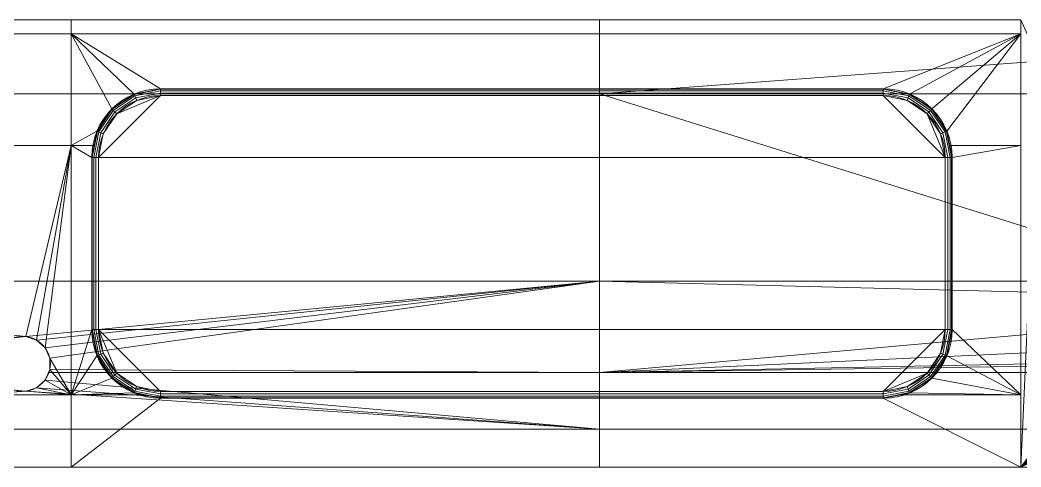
# Model space of a CAD drawing. Header units: millimetres. Extents: x 0 to 1550, y -55 to 90.
# Drawn here: x 1264.6 to 1410, y 0 to 65 of the extents above; entities that cross this region are included whole.
import ezdxf

# ---------------------------------------------------------------- set-up
doc = ezdxf.new("R2010")
doc.units = ezdxf.units.MM
doc.layers.add('1', color=7, linetype='Continuous', true_color=0xffffff)

# ---------------------------------------------------------------- blocks, each defined once
blk = doc.blocks.new('UG_SURFACE_001')
at = {"layer": '1', "color": 252, "linetype": 'Continuous', "lineweight": 18}
for points in [[(1348.749995, 64.999998), (1348.749995, 54.249998), (1191.75005, 54.249998), (1191.75005, 64.999998)], [(1348.749995, 64.999998), (1191.75005, 64.999998), (1258.000016, 64.999998, 25), (1271.999955, 64.999998, 25)], [(1258.000016, 64.999998, 25), (1258.000016, 63.000001, 25), (1271.999955, 63.000001, 25), (1271.999955, 64.999998, 25)], [(1271.999955, 64.999998, 25), (1409.999967, 64.999998, 25), (1348.749995, 64.999998)], [(1271.999955, 64.999998, 25), (1271.999955, 63.000001, 25), (1409.999967, 63.000001, 25), (1409.999967, 64.999998, 25)], [(1348.749995, 54.249998), (1348.749995, 64.999998), (1409.999967, 64.999998), (1412.659883, 59.002589)], [(1348.749995, 64.999998), (1409.999967, 64.999998, 25), (1409.999967, 64.999998, 20)], [(1409.999967, 64.999998, 20), (1409.999967, 64.999998), (1348.749995, 64.999998)], [(1412.659883, 59.002589, 20), (1409.999967, 64.999998, 20), (1409.999967, 0, 20)], [(1409.999967, 0, 20), (1409.999967, 64.999998, 20), (1409.999967, 46.750002, 25), (1409.999967, 10.5, 25)], [(1409.999967, 64.999998, 20), (1409.999967, 63.000001, 25), (1409.999967, 46.750002, 25)], [(1409.999967, 64.999998, 20), (1409.999967, 64.999998, 25), (1409.999967, 63.000001, 25)], [(1409.999967, 64.999998), (1409.999967, 64.999998, 20), (1412.659883, 59.002589, 20), (1412.659883, 59.002589)], [(1271.999955, 63.000001, 25), (1258.000016, 63.000001, 25), (1258.000016, 46.750002, 25), (1271.999955, 46.750002, 25)], [(1409.999967, 63.000001, 25), (1271.999955, 63.000001, 25), (1284.999967, 55, 25), (1389.999986, 55, 25)], [(1271.999955, 63.000001, 25), (1281.17311, 54.238796, 25), (1284.999967, 55, 25)], [(1271.999955, 63.000001, 25), (1271.999955, 46.750002, 25), (1275.761247, 48.826836, 25), (1277.928948, 52.071068, 25)], [(1277.928948, 52.071068, 25), (1281.17311, 54.238796, 25), (1271.999955, 63.000001, 25)], [(1389.999986, 55, 25), (1393.826842, 54.238796, 25), (1409.999967, 63.000001, 25)], [(1409.999967, 63.000001, 25), (1393.826842, 54.238796, 25), (1397.071123, 52.071068, 25)], [(1397.071123, 52.071068, 25), (1399.238825, 48.826836, 25), (1409.999967, 63.000001, 25)], [(1399.238825, 48.826836, 25), (1399.651885, 46.750002, 25), (1409.999967, 46.750002, 25), (1409.999967, 63.000001, 25)], [(1412.659883, 59.002589), (1417.060614, 54.249998), (1348.749995, 54.249998)], [(1409.999967, 0, 20), (1428.500056, 25, 20), (1429.364562, 29.067367, 20), (1412.659883, 59.002589, 20)], [(1191.75005, 54.249998), (1348.749995, 54.249998), (1348.749995, 27.000001), (1191.75005, 27.000001)], [(1276.000023, 45.000002, 10), (1399.000049, 45.000002, 10), (1389.999986, 54.000001, 10), (1284.999967, 54.000001, 10)], [(1278.636098, 51.36396, 10), (1276.685119, 48.444152, 10), (1276.000023, 45.000002, 10), (1284.999967, 54.000001, 10)], [(1277.928948, 52.071068, 25), (1277.928948, 52.071068, 11), (1281.17311, 54.238796, 11), (1281.17311, 54.238796, 25)], [(1281.17311, 54.238796, 11), (1277.928948, 52.071068, 11), (1277.982712, 52.017242, 10.617317), (1281.202316, 54.16847, 10.617317)], [(1281.202316, 54.16847, 10.617317), (1277.982712, 52.017242, 10.617317), (1278.136015, 51.863961, 10.292893), (1281.285286, 53.968199, 10.292893)], [(1281.285286, 53.968199, 10.292893), (1278.136015, 51.863961, 10.292893), (1278.365493, 51.634558, 10.07612), (1281.409383, 53.668469, 10.07612)], [(1284.999967, 54.000001, 10), (1281.555891, 53.314917, 10), (1278.636098, 51.36396, 10)], [(1281.17311, 54.238796, 25), (1281.17311, 54.238796, 11), (1284.999967, 55, 11), (1284.999967, 55, 25)], [(1284.999967, 55, 11), (1281.17311, 54.238796, 11), (1281.202316, 54.16847, 10.617317), (1284.999967, 54.923881, 10.617317)], [(1284.999967, 54.923881, 10.617317), (1281.202316, 54.16847, 10.617317), (1281.285286, 53.968199, 10.292893), (1284.999967, 54.707106, 10.292893)], [(1284.999967, 54.707106, 10.292893), (1281.285286, 53.968199, 10.292893), (1281.409383, 53.668469, 10.07612), (1284.999967, 54.382682, 10.07612)], [(1284.999967, 54.382682, 10.07612), (1281.409383, 53.668469, 10.07612), (1281.555891, 53.314917, 10), (1284.999967, 54.000001, 10)], [(1284.999967, 55, 11), (1389.999986, 55, 11), (1389.999986, 55, 25), (1284.999967, 55, 25)], [(1284.999967, 54.923881, 10.617317), (1389.999986, 54.923881, 10.617317), (1389.999986, 55, 11), (1284.999967, 55, 11)], [(1284.999967, 54.707106, 10.292893), (1389.999986, 54.707106, 10.292893), (1389.999986, 54.923881, 10.617317), (1284.999967, 54.923881, 10.617317)], [(1284.999967, 54.382682, 10.07612), (1389.999986, 54.382682, 10.07612), (1389.999986, 54.707106, 10.292893), (1284.999967, 54.707106, 10.292893)], [(1284.999967, 54.000001, 10), (1389.999986, 54.000001, 10), (1389.999986, 54.382682, 10.07612), (1284.999967, 54.382682, 10.07612)], [(1431.80871, 32.43145), (1429.364562, 29.067367), (1348.749995, 54.249998), (1417.060614, 54.249998)], [(1429.364562, 29.067367), (1428.925157, 27.000001), (1348.749995, 27.000001), (1348.749995, 54.249998)], [(1389.999986, 55, 25), (1389.999986, 55, 11), (1393.826842, 54.238796, 11), (1393.826842, 54.238796, 25)], [(1393.826842, 54.238796, 11), (1389.999986, 55, 11), (1389.999986, 54.923881, 10.617317), (1393.797755, 54.16847, 10.617317)], [(1393.797755, 54.16847, 10.617317), (1389.999986, 54.923881, 10.617317), (1389.999986, 54.707106, 10.292893), (1393.714786, 53.968199, 10.292893)], [(1393.714786, 53.968199, 10.292893), (1389.999986, 54.707106, 10.292893), (1389.999986, 54.382682, 10.07612), (1393.590569, 53.668469, 10.07612)], [(1393.590569, 53.668469, 10.07612), (1389.999986, 54.382682, 10.07612), (1389.999986, 54.000001, 10), (1393.44418, 53.314917, 10)], [(1396.363974, 51.36396, 10), (1393.44418, 53.314917, 10), (1389.999986, 54.000001, 10), (1399.000049, 45.000002, 10)], [(1396.863937, 51.863961, 10.292893), (1393.714786, 53.968199, 10.292893), (1393.590569, 53.668469, 10.07612), (1396.634579, 51.634558, 10.07612)], [(1397.017241, 52.017242, 10.617317), (1393.797755, 54.16847, 10.617317), (1393.714786, 53.968199, 10.292893), (1396.863937, 51.863961, 10.292893)], [(1397.071123, 52.071068, 11), (1393.826842, 54.238796, 11), (1393.797755, 54.16847, 10.617317), (1397.017241, 52.017242, 10.617317)], [(1393.826842, 54.238796, 25), (1393.826842, 54.238796, 11), (1397.071123, 52.071068, 11), (1397.071123, 52.071068, 25)], [(1281.409383, 53.668469, 10.07612), (1278.365493, 51.634558, 10.07612), (1278.636098, 51.36396, 10), (1281.555891, 53.314917, 10)], [(1396.634579, 51.634558, 10.07612), (1393.590569, 53.668469, 10.07612), (1393.44418, 53.314917, 10), (1396.363974, 51.36396, 10)], [(1275.761247, 48.826836, 25), (1275.761247, 48.826836, 11), (1277.928948, 52.071068, 11), (1277.928948, 52.071068, 25)], [(1277.928948, 52.071068, 11), (1275.761247, 48.826836, 11), (1275.83158, 48.797704, 10.617317), (1277.982712, 52.017242, 10.617317)], [(1277.982712, 52.017242, 10.617317), (1275.83158, 48.797704, 10.617317), (1276.031852, 48.71475, 10.292893), (1278.136015, 51.863961, 10.292893)], [(1278.136015, 51.863961, 10.292893), (1276.031852, 48.71475, 10.292893), (1276.331544, 48.590597, 10.07612), (1278.365493, 51.634558, 10.07612)], [(1278.365493, 51.634558, 10.07612), (1276.331544, 48.590597, 10.07612), (1276.685119, 48.444152, 10), (1278.636098, 51.36396, 10)], [(1398.668528, 48.590597, 10.07612), (1396.634579, 51.634558, 10.07612), (1396.363974, 51.36396, 10), (1398.314953, 48.444152, 10)], [(1399.000049, 45.000002, 10), (1398.314953, 48.444152, 10), (1396.363974, 51.36396, 10)], [(1398.96822, 48.71475, 10.292893), (1396.863937, 51.863961, 10.292893), (1396.634579, 51.634558, 10.07612), (1398.668528, 48.590597, 10.07612)], [(1399.168491, 48.797704, 10.617317), (1397.017241, 52.017242, 10.617317), (1396.863937, 51.863961, 10.292893), (1398.96822, 48.71475, 10.292893)], [(1399.238825, 48.826836, 11), (1397.071123, 52.071068, 11), (1397.017241, 52.017242, 10.617317), (1399.168491, 48.797704, 10.617317)], [(1397.071123, 52.071068, 25), (1397.071123, 52.071068, 11), (1399.238825, 48.826836, 11), (1399.238825, 48.826836, 25)], [(1271.999955, 46.750002, 25), (1275.348067, 46.750002, 25), (1275.761247, 48.826836, 25)], [(1274.999976, 45.000002, 11), (1275.761247, 48.826836, 11), (1275.761247, 48.826836, 25), (1275.348067, 46.750002, 25)], [(1275.761247, 48.826836, 11), (1274.999976, 45.000002, 11), (1275.076151, 45.000002, 10.617317), (1275.83158, 48.797704, 10.617317)], [(1275.83158, 48.797704, 10.617317), (1275.076151, 45.000002, 10.617317), (1275.292873, 45.000002, 10.292893), (1276.031852, 48.71475, 10.292893)], [(1276.031852, 48.71475, 10.292893), (1275.292873, 45.000002, 10.292893), (1275.617361, 45.000002, 10.07612), (1276.331544, 48.590597, 10.07612)], [(1276.331544, 48.590597, 10.07612), (1275.617361, 45.000002, 10.07612), (1276.000023, 45.000002, 10), (1276.685119, 48.444152, 10)], [(1399.38271, 45.000002, 10.07612), (1398.668528, 48.590597, 10.07612), (1398.314953, 48.444152, 10), (1399.000049, 45.000002, 10)], [(1399.707079, 45.000002, 10.292893), (1398.96822, 48.71475, 10.292893), (1398.668528, 48.590597, 10.07612), (1399.38271, 45.000002, 10.07612)], [(1399.923921, 45.000002, 10.617317), (1399.168491, 48.797704, 10.617317), (1398.96822, 48.71475, 10.292893), (1399.707079, 45.000002, 10.292893)], [(1399.999976, 45.000002, 11), (1399.238825, 48.826836, 11), (1399.168491, 48.797704, 10.617317), (1399.923921, 45.000002, 10.617317)], [(1399.651885, 46.750002, 25), (1399.238825, 48.826836, 25), (1399.238825, 48.826836, 11), (1399.999976, 45.000002, 11)], [(1263.763905, 18.804226, 25), (1265.418172, 18.978087, 25), (1271.999955, 46.750002, 25), (1258.000016, 46.750002, 25)], [(1271.999955, 46.750002, 25), (1265.418172, 18.978087, 25), (1266.99996, 18.464101, 25)], [(1266.99996, 18.464101, 25), (1268.236041, 17.351141, 25), (1271.999955, 46.750002, 25)], [(1268.236041, 17.351141, 25), (1268.912554, 15.831647, 25), (1271.999955, 10.5, 25), (1271.999955, 46.750002, 25)], [(1271.999955, 46.750002, 25), (1271.999955, 10.5, 25), (1274.999976, 20, 25), (1274.999976, 45.000002, 25)], [(1274.999976, 45.000002, 25), (1275.348067, 46.750002, 25), (1271.999955, 46.750002, 25)], [(1275.348067, 46.750002, 25), (1274.999976, 45.000002, 25), (1274.999976, 45.000002, 11)], [(1409.999967, 46.750002, 25), (1399.651885, 46.750002, 25), (1399.999976, 45.000002, 25)], [(1399.999976, 45.000002, 11), (1399.999976, 45.000002, 25), (1399.651885, 46.750002, 25)], [(1399.999976, 45.000002, 25), (1399.999976, 20, 25), (1409.999967, 10.5, 25), (1409.999967, 46.750002, 25)], [(1274.999976, 20, 11), (1274.999976, 45.000002, 11), (1274.999976, 45.000002, 25), (1274.999976, 20, 25)], [(1274.999976, 45.000002, 11), (1274.999976, 20, 11), (1275.076151, 20, 10.617317), (1275.076151, 45.000002, 10.617317)], [(1275.076151, 45.000002, 10.617317), (1275.076151, 20, 10.617317), (1275.292873, 20, 10.292893), (1275.292873, 45.000002, 10.292893)], [(1275.292873, 45.000002, 10.292893), (1275.292873, 20, 10.292893), (1275.617361, 20, 10.07612), (1275.617361, 45.000002, 10.07612)], [(1275.617361, 45.000002, 10.07612), (1275.617361, 20, 10.07612), (1276.000023, 20, 10), (1276.000023, 45.000002, 10)], [(1399.000049, 20, 10), (1399.000049, 45.000002, 10), (1276.000023, 45.000002, 10), (1276.000023, 20, 10)], [(1399.000049, 45.000002, 10), (1399.000049, 20, 10), (1399.38271, 20, 10.07612), (1399.38271, 45.000002, 10.07612)], [(1399.38271, 45.000002, 10.07612), (1399.38271, 20, 10.07612), (1399.707079, 20, 10.292893), (1399.707079, 45.000002, 10.292893)], [(1399.707079, 45.000002, 10.292893), (1399.707079, 20, 10.292893), (1399.923921, 20, 10.617317), (1399.923921, 45.000002, 10.617317)], [(1399.923921, 45.000002, 10.617317), (1399.923921, 20, 10.617317), (1399.999976, 20, 11), (1399.999976, 45.000002, 11)], [(1399.999976, 45.000002, 11), (1399.999976, 20, 11), (1399.999976, 20, 25), (1399.999976, 45.000002, 25)], [(1191.75005, 27.000001), (1348.749995, 27.000001), (1265.418172, 18.978087)], [(1265.418172, 18.978087), (1263.763905, 18.804226), (1191.75005, 27.000001)], [(1266.99996, 18.464101), (1265.418172, 18.978087), (1348.749995, 27.000001)], [(1348.749995, 27.000001), (1268.236041, 17.351141), (1266.99996, 18.464101)], [(1268.912554, 15.831647), (1268.236041, 17.351141), (1348.749995, 27.000001)], [(1348.749995, 27.000001), (1348.749995, 13.75), (1268.912554, 14.168353), (1268.912554, 15.831647)], [(1348.749995, 13.75), (1348.749995, 27.000001), (1428.500056, 25), (1429.364562, 20.932633)], [(1348.749995, 27.000001), (1428.925157, 27.000001), (1428.500056, 25)], [(1429.364562, 20.932633, 20), (1428.500056, 25, 20), (1409.999967, 0, 20)], [(1348.749995, 13.75), (1429.364562, 20.932633), (1431.80871, 17.568551)], [(1431.80871, 17.568551, 20), (1429.364562, 20.932633, 20), (1409.999967, 0, 20)], [(1265.418172, 18.978087), (1265.418172, 18.978087, 25), (1263.763905, 18.804226, 25), (1263.763905, 18.804226)], [(1266.99996, 18.464101), (1266.99996, 18.464101, 25), (1265.418172, 18.978087, 25), (1265.418172, 18.978087)], [(1271.999955, 10.5, 25), (1275.761247, 16.173165, 25), (1274.999976, 20, 25)], [(1275.761247, 16.173165, 25), (1275.761247, 16.173165, 11), (1274.999976, 20, 11), (1274.999976, 20, 25)], [(1274.999976, 20, 11), (1275.761247, 16.173165, 11), (1275.83158, 16.202295, 10.617317), (1275.076151, 20, 10.617317)], [(1275.076151, 20, 10.617317), (1275.83158, 16.202295, 10.617317), (1276.031852, 16.285252, 10.292893), (1275.292873, 20, 10.292893)], [(1275.292873, 20, 10.292893), (1276.031852, 16.285252, 10.292893), (1276.331544, 16.409403, 10.07612), (1275.617361, 20, 10.07612)], [(1275.617361, 20, 10.07612), (1276.331544, 16.409403, 10.07612), (1276.685119, 16.555849, 10), (1276.000023, 20, 10)], [(1399.000049, 20, 10), (1276.000023, 20, 10), (1284.999967, 11, 10), (1389.999986, 11, 10)], [(1276.000023, 20, 10), (1276.685119, 16.555849, 10), (1278.636098, 13.636039, 10)], [(1278.636098, 13.636039, 10), (1281.555891, 11.685085, 10), (1284.999967, 11, 10), (1276.000023, 20, 10)], [(1396.363974, 13.636039, 10), (1398.314953, 16.555849, 10), (1399.000049, 20, 10), (1389.999986, 11, 10)], [(1398.668528, 16.409403, 10.07612), (1399.38271, 20, 10.07612), (1399.000049, 20, 10), (1398.314953, 16.555849, 10)], [(1398.96822, 16.285252, 10.292893), (1399.707079, 20, 10.292893), (1399.38271, 20, 10.07612), (1398.668528, 16.409403, 10.07612)], [(1399.168491, 16.202295, 10.617317), (1399.923921, 20, 10.617317), (1399.707079, 20, 10.292893), (1398.96822, 16.285252, 10.292893)], [(1399.238825, 16.173165, 11), (1399.999976, 20, 11), (1399.923921, 20, 10.617317), (1399.168491, 16.202295, 10.617317)], [(1399.999976, 20, 25), (1399.238825, 16.173165, 25), (1409.999967, 10.5, 25)], [(1399.999976, 20, 25), (1399.999976, 20, 11), (1399.238825, 16.173165, 11), (1399.238825, 16.173165, 25)], [(1268.236041, 17.351141), (1268.236041, 17.351141, 25), (1266.99996, 18.464101, 25), (1266.99996, 18.464101)], [(1431.80871, 17.568551), (1435.409784, 15.489435), (1348.749995, 13.75)], [(1409.999967, 0, 20), (1435.409784, 15.489435, 20), (1431.80871, 17.568551, 20)], [(1268.912554, 15.831647), (1268.912554, 15.831647, 25), (1268.236041, 17.351141, 25), (1268.236041, 17.351141)], [(1277.928948, 12.928932, 25), (1275.761247, 16.173165, 25), (1271.999955, 10.5, 25)], [(1275.761247, 16.173165, 11), (1277.928948, 12.928932, 11), (1277.982712, 12.982758, 10.617317), (1275.83158, 16.202295, 10.617317)], [(1277.928948, 12.928932, 25), (1277.928948, 12.928932, 11), (1275.761247, 16.173165, 11), (1275.761247, 16.173165, 25)], [(1275.83158, 16.202295, 10.617317), (1277.982712, 12.982758, 10.617317), (1278.136015, 13.136039, 10.292893), (1276.031852, 16.285252, 10.292893)], [(1276.031852, 16.285252, 10.292893), (1278.136015, 13.136039, 10.292893), (1278.365493, 13.365441, 10.07612), (1276.331544, 16.409403, 10.07612)], [(1276.331544, 16.409403, 10.07612), (1278.365493, 13.365441, 10.07612), (1278.636098, 13.636039, 10), (1276.685119, 16.555849, 10)], [(1396.634579, 13.365441, 10.07612), (1398.668528, 16.409403, 10.07612), (1398.314953, 16.555849, 10), (1396.363974, 13.636039, 10)], [(1396.863937, 13.136039, 10.292893), (1398.96822, 16.285252, 10.292893), (1398.668528, 16.409403, 10.07612), (1396.634579, 13.365441, 10.07612)], [(1397.017241, 12.982758, 10.617317), (1399.168491, 16.202295, 10.617317), (1398.96822, 16.285252, 10.292893), (1396.863937, 13.136039, 10.292893)], [(1397.071123, 12.928932, 11), (1399.238825, 16.173165, 11), (1399.168491, 16.202295, 10.617317), (1397.017241, 12.982758, 10.617317)], [(1409.999967, 10.5, 25), (1399.238825, 16.173165, 25), (1397.071123, 12.928932, 25)], [(1399.238825, 16.173165, 25), (1399.238825, 16.173165, 11), (1397.071123, 12.928932, 11), (1397.071123, 12.928932, 25)], [(1443.500042, 16.339745, 20), (1439.545274, 15.054781, 20), (1409.999967, 0, 20), (1549.999952, 0, 20)], [(1268.912554, 14.168353), (1268.912554, 14.168353, 25), (1268.912554, 15.831647, 25), (1268.912554, 15.831647)], [(1271.999955, 10.5, 25), (1268.912554, 15.831647, 25), (1268.912554, 14.168353, 25)], [(1348.749995, 13.75), (1435.409784, 15.489435), (1439.545274, 15.054781)], [(1439.545274, 15.054781), (1480.999947, 13.75), (1348.749995, 13.75)], [(1409.999967, 0, 20), (1439.545274, 15.054781, 20), (1435.409784, 15.489435, 20)], [(1268.726349, 13.75), (1268.236041, 12.648859), (1268.236041, 12.648859, 25), (1268.912554, 14.168353, 25)], [(1268.912554, 14.168353, 25), (1268.236041, 12.648859, 25), (1271.999955, 10.5, 25)], [(1268.236041, 12.648859), (1268.726349, 13.75), (1348.749995, 13.75), (1348.749995, 5.5)], [(1348.749995, 13.75), (1268.726349, 13.75), (1268.912554, 14.168353)], [(1268.912554, 14.168353, 25), (1268.912554, 14.168353), (1268.726349, 13.75)], [(1277.982712, 12.982758, 10.617317), (1281.202316, 10.831531, 10.617317), (1281.285286, 11.031803, 10.292893), (1278.136015, 13.136039, 10.292893)], [(1278.136015, 13.136039, 10.292893), (1281.285286, 11.031803, 10.292893), (1281.409383, 11.331531, 10.07612), (1278.365493, 13.365441, 10.07612)], [(1278.365493, 13.365441, 10.07612), (1281.409383, 11.331531, 10.07612), (1281.555891, 11.685085, 10), (1278.636098, 13.636039, 10)], [(1348.749995, 13.75), (1480.999947, 13.75), (1480.999947, 5.5), (1348.749995, 5.5)], [(1389.999986, 11, 10), (1393.44418, 11.685085, 10), (1396.363974, 13.636039, 10)], [(1393.590569, 11.331531, 10.07612), (1396.634579, 13.365441, 10.07612), (1396.363974, 13.636039, 10), (1393.44418, 11.685085, 10)], [(1393.714786, 11.031803, 10.292893), (1396.863937, 13.136039, 10.292893), (1396.634579, 13.365441, 10.07612), (1393.590569, 11.331531, 10.07612)], [(1393.797755, 10.831531, 10.617317), (1397.017241, 12.982758, 10.617317), (1396.863937, 13.136039, 10.292893), (1393.714786, 11.031803, 10.292893)], [(1266.99996, 11.535899), (1268.236041, 12.648859), (1348.749995, 5.5)], [(1266.99996, 11.535899), (1266.99996, 11.535899, 25), (1268.236041, 12.648859, 25), (1268.236041, 12.648859)], [(1271.999955, 10.5, 25), (1268.236041, 12.648859, 25), (1266.99996, 11.535899, 25)], [(1271.999955, 10.5, 25), (1281.17311, 10.761205, 25), (1277.928948, 12.928932, 25)], [(1277.928948, 12.928932, 11), (1281.17311, 10.761205, 11), (1281.202316, 10.831531, 10.617317), (1277.982712, 12.982758, 10.617317)], [(1281.17311, 10.761205, 25), (1281.17311, 10.761205, 11), (1277.928948, 12.928932, 11), (1277.928948, 12.928932, 25)], [(1281.409383, 11.331531, 10.07612), (1284.999967, 10.617317, 10.07612), (1284.999967, 11, 10), (1281.555891, 11.685085, 10)], [(1389.999986, 10.617317, 10.07612), (1393.590569, 11.331531, 10.07612), (1393.44418, 11.685085, 10), (1389.999986, 11, 10)], [(1393.826842, 10.761205, 11), (1397.071123, 12.928932, 11), (1397.017241, 12.982758, 10.617317), (1393.797755, 10.831531, 10.617317)], [(1397.071123, 12.928932, 25), (1393.826842, 10.761205, 25), (1409.999967, 10.5, 25)], [(1397.071123, 12.928932, 25), (1397.071123, 12.928932, 11), (1393.826842, 10.761205, 11), (1393.826842, 10.761205, 25)], [(1191.75005, 5.5), (1263.763905, 11.195774), (1265.418172, 11.021912)], [(1265.418172, 11.021912), (1348.749995, 5.5), (1191.75005, 5.5)], [(1265.418172, 11.021912, 25), (1263.763905, 11.195774, 25), (1258.000016, 10.5, 25)], [(1258.000016, 10.5, 25), (1271.999955, 10.5, 25), (1265.418172, 11.021912, 25)], [(1271.999955, 10.5, 25), (1258.000016, 10.5, 25), (1258.000016, 0, 25), (1271.999955, 0, 25)], [(1263.763905, 11.195774), (1263.763905, 11.195774, 25), (1265.418172, 11.021912, 25), (1265.418172, 11.021912)], [(1348.749995, 5.5), (1265.418172, 11.021912), (1266.99996, 11.535899)], [(1265.418172, 11.021912), (1265.418172, 11.021912, 25), (1266.99996, 11.535899, 25), (1266.99996, 11.535899)], [(1266.99996, 11.535899, 25), (1265.418172, 11.021912, 25), (1271.999955, 10.5, 25)], [(1271.999955, 10.5, 25), (1282.48632, 10.5, 25), (1281.17311, 10.761205, 25)], [(1284.999967, 10, 25), (1282.48632, 10.5, 25), (1271.999955, 10.5, 25), (1271.999955, 0, 25)], [(1281.17311, 10.761205, 11), (1284.999967, 10, 11), (1284.999967, 10.07612, 10.617317), (1281.202316, 10.831531, 10.617317)], [(1281.17311, 10.761205, 11), (1281.17311, 10.761205, 25), (1282.48632, 10.5, 25)], [(1282.48632, 10.5, 25), (1284.999967, 10, 25), (1284.999967, 10, 11), (1281.17311, 10.761205, 11)], [(1281.202316, 10.831531, 10.617317), (1284.999967, 10.07612, 10.617317), (1284.999967, 10.292893, 10.292893), (1281.285286, 11.031803, 10.292893)], [(1281.285286, 11.031803, 10.292893), (1284.999967, 10.292893, 10.292893), (1284.999967, 10.617317, 10.07612), (1281.409383, 11.331531, 10.07612)], [(1284.999967, 10.617317, 10.07612), (1389.999986, 10.617317, 10.07612), (1389.999986, 11, 10), (1284.999967, 11, 10)], [(1284.999967, 10.292893, 10.292893), (1389.999986, 10.292893, 10.292893), (1389.999986, 10.617317, 10.07612), (1284.999967, 10.617317, 10.07612)], [(1284.999967, 10.07612, 10.617317), (1389.999986, 10.07612, 10.617317), (1389.999986, 10.292893, 10.292893), (1284.999967, 10.292893, 10.292893)], [(1389.999986, 10.292893, 10.292893), (1393.714786, 11.031803, 10.292893), (1393.590569, 11.331531, 10.07612), (1389.999986, 10.617317, 10.07612)], [(1389.999986, 10.07612, 10.617317), (1393.797755, 10.831531, 10.617317), (1393.714786, 11.031803, 10.292893), (1389.999986, 10.292893, 10.292893)], [(1389.999986, 10, 11), (1393.826842, 10.761205, 11), (1393.797755, 10.831531, 10.617317), (1389.999986, 10.07612, 10.617317)], [(1393.826842, 10.761205, 11), (1389.999986, 10, 11), (1389.999986, 10, 25), (1392.513633, 10.5, 25)], [(1409.999967, 0, 25), (1409.999967, 10.5, 25), (1392.513633, 10.5, 25), (1389.999986, 10, 25)], [(1393.826842, 10.761205, 25), (1392.513633, 10.5, 25), (1409.999967, 10.5, 25)], [(1392.513633, 10.5, 25), (1393.826842, 10.761205, 25), (1393.826842, 10.761205, 11)], [(1409.999967, 10.5, 25), (1409.999967, 0, 25), (1409.999967, 0, 20)], [(1271.999955, 0, 25), (1409.999967, 0, 25), (1389.999986, 10, 25), (1284.999967, 10, 25)], [(1284.999967, 10, 11), (1389.999986, 10, 11), (1389.999986, 10.07612, 10.617317), (1284.999967, 10.07612, 10.617317)], [(1389.999986, 10, 11), (1284.999967, 10, 11), (1284.999967, 10, 25), (1389.999986, 10, 25)], [(1191.75005, 5.5), (1348.749995, 5.5), (1348.749995, 0), (1191.75005, 0)], [(1348.749995, 5.5), (1480.999947, 5.5), (1480.999947, 0), (1348.749995, 0)], [(1191.75005, 0), (1348.749995, 0), (1271.999955, 0, 25), (1258.000016, 0, 25)], [(1348.749995, 0), (1409.999967, 0, 20), (1409.999967, 0, 25), (1271.999955, 0, 25)], [(1549.999952, 0, 20), (1409.999967, 0, 20), (1348.749995, 0), (1480.999947, 0)]]:
    blk.add_3dface(points, dxfattribs=at)
blk = doc.blocks.new('fiksator_0601-01_BODY')
at = {"layer": '1', "color": 252, "linetype": 'Continuous', "lineweight": 18}
for p, q in [((1410, 65), (800, 65)), ((800, 65, 25), (1410, 65, 25)), ((1410, 65, 25), (1410, 0, 25)), ((1410, 65, 25), (1410, 65, 20)), ((1410, 65, 20), (1410, 65)), ((1410, 65, 20), (1410, 0, 20)), ((1285, 55, 25), (1390, 55, 25)), ((1285, 55, 11), (1390, 55, 11)), ((1285, 55, 25), (1285, 55, 11)), ((1390, 54, 10), (1285, 54, 10)), ((1390, 55, 11), (1390, 55, 25)), ((1275, 45, 11), (1275, 45, 25)), ((1275, 20, 11), (1275, 45, 11)), ((1275, 45, 25), (1275, 20, 25)), ((1276, 45, 10), (1276, 20, 10)), ((1399, 20, 10), (1399, 45, 10)), ((1400, 45, 11), (1400, 20, 11)), ((1400, 45, 25), (1400, 45, 11)), ((1400, 45, 25), (1400, 20, 25)), ((1275, 20, 25), (1275, 20, 11)), ((1400, 20, 11), (1400, 20, 25)), ((1285, 11, 10), (1390, 11, 10)), ((1285, 10, 11), (1285, 10, 25)), ((1390, 10, 11), (1285, 10, 11)), ((1285, 10, 25), (1390, 10, 25)), ((1390, 10, 25), (1390, 10, 11)), ((0, 0), (1550, 0)), ((1410, 0, 25), (140, 0, 25)), ((1410, 0, 25), (1410, 0, 20)), ((1410, 0, 20), (1550, 0, 20))]:
    blk.add_line(p, q, dxfattribs=at)
at = {"layer": '1', "color": 252, "linetype": 'Continuous', "lineweight": 18, "extrusion": (0, 0, -1)}
for centre in [(-1265, 15, -25), (-1265, 15)]:
    blk.add_circle(centre, 4, dxfattribs=at)
for centre, start, end in [((-1285, 45, -25), 0, 90), ((-1285, 45, -11), 0, 90), ((-1390, 45, -25), 90, 180), ((-1390, 45, -11), 90, 180), ((-1285, 20, -11), 270, 0), ((-1285, 20, -25), 270, 0), ((-1390, 20, -11), 180, 270), ((-1390, 20, -25), 180, 270)]:
    blk.add_arc(centre, 10, start, end, dxfattribs=at)
at = {"layer": '1', "color": 252, "linetype": 'Continuous', "lineweight": 18}
for centre, start, end in [((1285, 45, 10), 90, 180), ((1390, 45, 10), 0, 90), ((1285, 20, 10), 180, 270), ((1390, 20, 10), 270, 0)]:
    blk.add_arc(centre, 9, start, end, dxfattribs=at)
at = {"layer": '1', "color": 252, "linetype": 'Continuous', "lineweight": 18, "extrusion": (1, 0, 0)}
for centre, start, end in [((54, 11, 1285), 270, 0), ((54, 11, 1390), 270, 0), ((11, 11, 1285), 180, 270), ((11, 11, 1390), 180, 270)]:
    blk.add_arc(centre, 1, start, end, dxfattribs=at)
at = {"layer": '1', "color": 252, "linetype": 'Continuous', "lineweight": 18, "extrusion": (0, -1, 0)}
for centre, start, end in [((1276, 11, -45), 180, 270), ((1399, 11, -45), 270, 0), ((1276, 11, -20), 180, 270), ((1399, 11, -20), 270, 0)]:
    blk.add_arc(centre, 1, start, end, dxfattribs=at)
at = {"layer": '1', "color": 252, "linetype": 'Continuous', "lineweight": 18}
blk.add_blockref('UG_SURFACE_001', (0, 0), dxfattribs=at)

msp = doc.modelspace()

# ---------------------------------------------------------------- block references
at = {"layer": '1', "color": 3, "linetype": 'Continuous', "lineweight": 18}
msp.add_blockref('fiksator_0601-01_BODY', (0, 0), dxfattribs=at)

doc.saveas('drawing.dxf')
